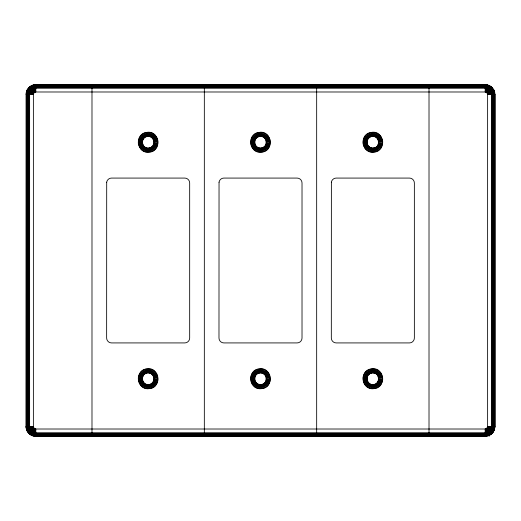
<?xml version="1.0" encoding="UTF-8"?>
<svg xmlns="http://www.w3.org/2000/svg" width="521" height="521" viewBox="0 0 521 521"><rect width="100%" height="100%" fill="white"/><g stroke="black" fill="none" stroke-linecap="round" stroke-linejoin="round"><path stroke-width="0.78" d="M30.348 90.068L32.784 88.127L35.819 87.437L485.181 87.437C488.919 87.352 492.26 90.693 492.176 94.431L492.176 426.569C492.26 430.307 488.919 433.648 485.181 433.563L35.819 433.563C32.081 433.648 28.74 430.307 28.824 426.569L28.824 94.431L29.215 92.119L30.348 90.068L31.442 90.055L33.448 88.713L35.819 88.238L485.181 88.238C488.49 88.166 491.44 91.123 491.375 94.431L491.375 426.569C491.44 429.877 488.49 432.834 485.181 432.762L35.819 432.762C32.51 432.834 29.554 429.877 29.625 426.569L29.625 94.431L30.101 92.061L31.442 90.055L31.455 88.961L29.73 86.792L28.18 88.342L33.702 93.207L33.377 94.431L33.377 426.569L33.95 428.138L35.819 429.011L485.181 429.011L486.751 428.438L487.623 426.569L487.623 94.431L487.05 92.862L485.181 91.989L35.819 91.989L34.594 92.315L33.702 93.207L26.597 91.208L26.05 94.431L33.377 94.431L26.167 93.344L26.297 92.256M491.27 434.208L489.545 432.039L489.558 430.945L487.05 428.138L492.82 432.658L489.395 435.315L485.181 436.337L485.181 429.011L486.275 436.279L35.819 436.279C30.583 436.507 25.939 431.766 26.05 426.569L26.109 94.431M158.11 142.8L153.962 142.676L157.993 143.894L153.838 143.516L157.752 144.962L153.591 144.33L157.394 146.004L153.233 145.099L156.352 147.931L152.764 145.808L155.675 148.798L152.197 146.44L154.913 149.586L151.546 146.981L153.141 150.882L150.816 147.423L152.165 151.383L150.035 147.756L151.136 151.767L149.214 147.971L148.98 152.184L148.374 148.062L147.886 152.217L147.521 148.036L146.792 152.125L146.688 147.879L144.662 151.585L145.887 147.606L143.659 151.149L145.131 147.215L142.708 150.595L144.441 146.72L141.015 149.201L143.829 146.134L140.292 148.374L143.308 145.463L139.667 147.469L142.891 144.721L138.729 145.489L142.591 143.926L138.436 144.434L142.409 143.099L138.254 143.347L142.344 142.253L138.254 141.158L142.409 141.406L138.436 140.071L142.591 140.579L138.729 139.016L142.891 139.784L139.667 137.036L143.308 139.042L140.292 136.131L143.829 138.371L141.015 135.304L144.441 137.785L142.708 133.91L145.131 137.29L143.659 133.356L145.887 136.899L144.662 132.92L146.688 136.626L146.792 132.38C159.791 129.996 162.194 151.67 148.98 152.184C136.58 153.819 134.327 133.493 146.792 132.38L147.521 136.469C155.212 135.304 156.15 148.101 148.374 148.062C141.165 148.674 140.305 136.919 147.521 136.469L147.886 132.288L148.374 136.443L148.98 132.321L149.214 136.535L151.136 132.738L150.035 136.749L152.165 133.122L150.816 137.082L153.141 133.623L151.546 137.524L154.913 134.919L152.197 138.065L155.675 135.707L152.764 138.697L156.352 136.574L153.233 139.407L157.394 138.501L153.591 140.175L157.752 139.543L153.838 140.989L157.993 140.611L153.962 141.829L158.11 141.705M158.11 379.295L153.962 379.171L157.993 380.389L153.838 380.011L157.752 381.457L153.591 380.825L157.394 382.499L153.233 381.593L156.352 384.426L152.764 382.303L155.675 385.293L152.197 382.935L154.913 386.081L151.546 383.476L153.141 387.377L150.816 383.918L152.165 387.878L150.035 384.251L151.136 388.262L149.214 384.465L148.98 388.679L148.374 384.557L147.886 388.712L147.521 384.531L146.792 388.62L146.688 384.374L144.662 388.08L145.887 384.101L143.659 387.644L145.131 383.71L142.708 387.09L144.441 383.215L141.015 385.696L143.829 382.629L140.292 384.869L143.308 381.958L139.667 383.964L142.891 381.216L138.729 381.984L142.591 380.421L138.436 380.929L142.409 379.594L138.254 379.842L142.344 378.747L138.254 377.653L142.409 377.901L138.436 376.566L142.591 377.074L138.729 375.511L142.891 376.279L139.667 373.531L143.308 375.537L140.292 372.626L143.829 374.866L141.015 371.799L144.441 374.28L142.708 370.405L145.131 373.785L143.659 369.851L145.887 373.394L144.662 369.415L146.688 373.121L146.792 368.875C159.791 366.491 162.194 388.165 148.98 388.679C136.58 390.32 134.327 369.988 146.792 368.875L147.521 372.964C155.212 371.799 156.15 384.596 148.374 384.557C141.165 385.169 140.305 373.414 147.521 372.964L147.886 368.783L148.374 372.938L148.98 368.816L149.214 373.029L151.136 369.233L150.035 373.244L152.165 369.617L150.816 373.577L153.141 370.118L151.546 374.019L154.913 371.414L152.197 374.56L155.675 372.202L152.764 375.192L156.352 373.069L153.233 375.901L157.394 374.996L153.591 376.67L157.752 376.038L153.838 377.484L157.993 377.106L153.962 378.324L158.11 378.2M270.451 142.8L266.303 142.676L270.334 143.894L266.179 143.516L270.093 144.962L265.931 144.33L269.735 146.004L265.573 145.099L268.693 147.931L265.104 145.808L268.015 148.798L264.538 146.44L267.253 149.586L263.887 146.981L265.482 150.882L263.157 147.423L264.505 151.383L262.376 147.756L263.476 151.767L261.555 147.971L261.321 152.184L260.715 148.062L260.226 152.217L259.862 148.036L259.132 152.125L259.028 147.879L257.003 151.585L258.227 147.606L256 151.149L257.472 147.215L255.049 150.595L256.781 146.72L253.356 149.201L256.169 146.134L252.633 148.374L255.648 145.463L252.008 147.469L255.231 144.721L251.07 145.489L254.932 143.926L250.777 144.434L254.749 143.099L250.594 143.347L254.684 142.253L250.594 141.158L254.749 141.406L250.777 140.071L254.932 140.579L251.07 139.016L255.231 139.784L252.008 137.036L255.648 139.042L252.633 136.131L256.169 138.371L253.356 135.304L256.781 137.785L255.049 133.91L257.472 137.29L256 133.356L258.227 136.899L257.003 132.92L259.028 136.626L259.132 132.38C272.131 129.996 274.534 151.67 261.321 152.184C248.921 153.819 246.667 133.493 259.132 132.38L259.862 136.469C267.553 135.304 268.491 148.101 260.715 148.062C253.506 148.674 252.646 136.919 259.862 136.469L260.226 132.288L260.715 136.443L261.321 132.321L261.555 136.535L263.476 132.738L262.376 136.749L264.505 133.122L263.157 137.082L265.482 133.623L263.887 137.524L267.253 134.919L264.538 138.065L268.015 135.707L265.104 138.697L268.693 136.574L265.573 139.407L269.735 138.501L265.931 140.175L270.093 139.543L266.179 140.989L270.334 140.611L266.303 141.829L270.451 141.705M270.451 379.295L266.303 379.171L270.334 380.389L266.179 380.011L270.093 381.457L265.931 380.825L269.735 382.499L265.573 381.593L268.693 384.426L265.104 382.303L268.015 385.293L264.538 382.935L267.253 386.081L263.887 383.476L265.482 387.377L263.157 383.918L264.505 387.878L262.376 384.251L263.476 388.262L261.555 384.465L261.321 388.679L260.715 384.557L260.226 388.712L259.862 384.531L259.132 388.62L259.028 384.374L257.003 388.08L258.227 384.101L256 387.644L257.472 383.71L255.049 387.09L256.781 383.215L253.356 385.696L256.169 382.629L252.633 384.869L255.648 381.958L252.008 383.964L255.231 381.216L251.07 381.984L254.932 380.421L250.777 380.929L254.749 379.594L250.594 379.842L254.684 378.747L250.594 377.653L254.749 377.901L250.777 376.566L254.932 377.074L251.07 375.511L255.231 376.279L252.008 373.531L255.648 375.537L252.633 372.626L256.169 374.866L253.356 371.799L256.781 374.28L255.049 370.405L257.472 373.785L256 369.851L258.227 373.394L257.003 369.415L259.028 373.121L259.132 368.875C272.131 366.491 274.534 388.165 261.321 388.679C248.921 390.32 246.667 369.988 259.132 368.875L259.862 372.964C267.553 371.799 268.491 384.596 260.715 384.557C253.506 385.169 252.646 373.414 259.862 372.964L260.226 368.783L260.715 372.938L261.321 368.816L261.555 373.029L263.476 369.233L262.376 373.244L264.505 369.617L263.157 373.577L265.482 370.118L263.887 374.019L267.253 371.414L264.538 374.56L268.015 372.202L265.104 375.192L268.693 373.069L265.573 375.901L269.735 374.996L265.931 376.67L270.093 376.038L266.179 377.484L270.334 377.106L266.303 378.324L270.451 378.2M382.792 142.8L378.643 142.676L382.675 143.894L378.52 143.516L382.434 144.962L378.272 144.33L382.075 146.004L377.914 145.099L381.033 147.931L377.445 145.808L380.356 148.798L376.878 146.44L379.594 149.586L376.227 146.981L377.823 150.882L375.498 147.423L376.846 151.383L374.716 147.756L375.817 151.767L373.896 147.971L373.661 152.184L373.056 148.062L372.567 152.217L372.202 148.036L371.473 152.125L371.369 147.879L369.343 151.585L370.568 147.606L368.34 151.149L369.812 147.215L367.39 150.595L369.122 146.72L365.696 149.201L368.51 146.134L364.974 148.374L367.989 145.463L364.348 147.469L367.572 144.721L363.411 145.489L367.272 143.926L363.117 144.434L367.09 143.099L362.935 143.347L367.025 142.253L362.935 141.158L367.09 141.406L363.117 140.071L367.272 140.579L363.411 139.016L367.572 139.784L364.348 137.036L367.989 139.042L364.974 136.131L368.51 138.371L365.696 135.304L369.122 137.785L367.39 133.91L369.812 137.29L368.34 133.356L370.568 136.899L369.343 132.92L371.369 136.626L371.473 132.38C384.472 129.996 386.875 151.67 373.661 152.184C361.261 153.819 359.008 133.493 371.473 132.38L372.202 136.469C379.894 135.304 380.831 148.101 373.056 148.062C365.846 148.674 364.987 136.919 372.202 136.469L372.567 132.288L373.056 136.443L373.661 132.321L373.896 136.535L375.817 132.738L374.716 136.749L376.846 133.122L375.498 137.082L377.823 133.623L376.227 137.524L379.594 134.919L376.878 138.065L380.356 135.707L377.445 138.697L381.033 136.574L377.914 139.407L382.075 138.501L378.272 140.175L382.434 139.543L378.52 140.989L382.675 140.611L378.643 141.829L382.792 141.705M382.792 379.295L378.643 379.171L382.675 380.389L378.52 380.011L382.434 381.457L378.272 380.825L382.075 382.499L377.914 381.593L381.033 384.426L377.445 382.303L380.356 385.293L376.878 382.935L379.594 386.081L376.227 383.476L377.823 387.377L375.498 383.918L376.846 387.878L374.716 384.251L375.817 388.262L373.896 384.465L373.661 388.679L373.056 384.557L372.567 388.712L372.202 384.531L371.473 388.62L371.369 384.374L369.343 388.08L370.568 384.101L368.34 387.644L369.812 383.71L367.39 387.09L369.122 383.215L365.696 385.696L368.51 382.629L364.974 384.869L367.989 381.958L364.348 383.964L367.572 381.216L363.411 381.984L367.272 380.421L363.117 380.929L367.09 379.594L362.935 379.842L367.025 378.747L362.935 377.653L367.09 377.901L363.117 376.566L367.272 377.074L363.411 375.511L367.572 376.279L364.348 373.531L367.989 375.537L364.974 372.626L368.51 374.866L365.696 371.799L369.122 374.28L367.39 370.405L369.812 373.785L368.34 369.851L370.568 373.394L369.343 369.415L371.369 373.121L371.473 368.875C384.472 366.491 386.875 388.165 373.661 388.679C361.261 390.32 359.008 369.988 371.473 368.875L372.202 372.964C379.894 371.799 380.831 384.596 373.056 384.557C365.846 385.169 364.987 373.414 372.202 372.964L372.567 368.783L373.056 372.938L373.661 368.816L373.896 373.029L375.817 369.233L374.716 373.244L376.846 369.617L375.498 373.577L377.823 370.118L376.227 374.019L379.594 371.414L376.878 374.56L380.356 372.202L377.445 375.192L381.033 373.069L377.914 375.901L382.075 374.996L378.272 376.67L382.434 376.038L378.52 377.484L382.675 377.106L378.643 378.324L382.792 378.2M492.82 432.658L494.403 429.792L494.95 426.569L494.95 94.431L493.928 90.218L491.27 86.792L486.406 92.315L488.405 85.21L485.181 84.662L35.819 84.662L34.725 84.721L35.395 92.028L33.644 84.91L31.605 85.685M32.595 85.21L33.507 87.828L34.217 88.453L34.985 92.139C35.435 90.413 28.095 81.191 32.094 88.505L32.048 89.521L34.249 92.562L28.909 87.521M490.378 434.84L488.906 432.495L488.952 431.479L486.751 428.438L492.091 433.479M487.356 436.09L486.015 428.861C491.857 437.562 488.509 439.796 486.406 428.685L489.545 432.039M33.507 87.828L34.594 92.315L32.725 89.071L32.784 88.127M488.216 432.873L488.275 431.929L486.406 428.685M35.037 433.524L34.725 436.279L35.819 436.337L35.819 429.011L35.037 433.524L35.819 432.762M487.493 87.828L486.783 88.453L486.015 92.139L489.421 85.633L486.269 84.78L485.605 92.028L487.356 84.91M149.214 136.535L150.068 132.471M149.214 373.029L150.068 368.966M261.555 136.535L262.408 132.471M261.555 373.029L262.408 368.966M373.896 136.535L374.749 132.471M373.896 373.029L374.749 368.966M31.579 435.367L34.985 428.861L33.644 436.09M145.711 151.917L146.688 147.879M145.711 388.412L146.688 384.374M258.051 151.917L259.028 147.879M258.051 388.412L259.028 384.374M370.392 151.917L371.369 147.879M370.392 388.412L371.369 384.374M494.703 428.744L492.775 432.625L490.346 434.788M29.73 434.208L34.594 428.685L32.595 435.79M26.597 91.208L27.548 89.234L29.762 86.838M26.656 91.227L27.548 89.234M30.622 434.84L34.594 428.685M486.406 92.315L490.346 86.212L491.27 86.792M151.546 137.524L154.06 134.223M263.887 137.524L266.4 134.223M151.546 374.019L154.06 370.718M376.227 137.524L378.741 134.223M263.887 374.019L266.4 370.718M376.227 374.019L378.741 370.718M141.823 149.944L144.441 146.72M254.163 149.944L256.781 146.72M141.823 386.439L144.441 383.215M366.504 149.944L369.122 146.72M254.163 386.439L256.781 383.215M366.504 386.439L369.122 383.215M27.02 430.808L33.526 427.402L26.297 428.744M492.82 88.342L487.298 93.213C498.037 91.331 495.823 87.919 487.474 93.598L494.703 92.256M26.597 429.792L33.416 426.992L26.109 427.663L26.109 426.569M491.785 92.119L491.16 92.829L487.584 94.008L494.891 93.337L494.65 92.269M28.909 433.479L33.95 428.138L28.18 432.658M492.091 87.521L487.05 92.862L490.092 90.661L491.108 90.706L493.452 89.234L493.98 90.192M29.892 430.294L33.702 427.793L30.908 430.339L29.892 430.294L27.548 431.766M487.298 93.213L491.108 90.706M29 428.125L29.677 427.376L33.377 426.569L26.05 426.569M492 92.875L491.323 93.624L487.623 94.431L494.95 94.431M28.863 427.35L29.625 426.569M491.375 94.431L492.137 93.65M485.181 88.238L485.963 87.476M34.262 433.387L35.011 432.71L35.395 428.972L34.217 432.547L33.507 433.172M486.738 87.613L485.989 88.29L485.181 91.989L485.181 84.662M30.348 430.932L31.442 430.945L34.249 428.438L32.048 431.479L32.094 432.495M490.652 90.068L489.558 90.055L486.751 92.562L488.952 89.521L488.906 88.505M29.73 86.792L30.654 86.212M153.233 139.407L156.925 137.511M265.573 139.407L269.266 137.511M377.914 139.407L381.606 137.511M153.233 375.901L156.925 374.006M265.573 375.901L269.266 374.006M377.914 375.901L381.606 374.006M139.146 146.505L142.891 144.721M251.487 146.505L255.231 144.721M363.827 146.505L367.572 144.721M139.146 383L142.891 381.216M251.487 383L255.231 381.216M363.827 383L367.572 381.216M33.702 427.793L29.215 428.881M32.615 85.268L35.819 84.721L486.269 84.78M33.644 84.91L34.725 84.721M494.403 429.792L487.298 427.793L490.092 430.339L491.108 430.294L493.452 431.766M27.02 90.192L29.515 91.396L30.459 91.338L33.702 93.207M487.298 427.793L490.541 429.662L491.485 429.604L493.98 430.808M26.35 92.269L33.526 93.598L29.515 91.396M494.65 428.731L487.474 427.402L491.485 429.604M27.6 89.267L29.892 90.706L30.908 90.661L33.95 92.862L31.442 90.055M494.891 94.431L494.891 426.569L494.833 427.656L487.584 426.992L491.16 428.171L491.785 428.881M489.558 430.945L490.652 430.932M138.195 142.253L142.344 142.253M250.536 142.253L254.684 142.253M362.877 142.253L367.025 142.253M138.195 378.747L142.344 378.747M250.536 378.747L254.684 378.747M362.877 378.747L367.025 378.747M494.95 426.569L487.623 426.569L491.323 427.376L492 428.125M29.515 429.604L30.459 429.662M490.541 91.338L491.485 91.396M31.605 435.315L32.615 435.732M363.827 138L367.572 139.784M251.487 138L255.231 139.784M139.146 138L142.891 139.784M363.827 374.495L367.572 376.279M251.487 374.495L255.231 376.279M139.146 374.495L142.891 376.279M377.914 145.099L381.606 146.994M265.573 145.099L269.266 146.994M153.233 145.099L156.925 146.994M377.914 381.593L381.606 383.489M265.573 381.593L269.266 383.489M153.233 381.593L156.925 383.489M489.395 85.685L490.378 86.16M29.762 434.162L30.654 434.788M487.493 433.172L486.783 432.547L485.605 428.972L485.989 432.71L486.738 433.387M491.238 86.838L492.775 88.375M488.275 431.929L488.906 432.495M32.094 88.505L32.725 89.071M34.262 87.613L35.011 88.29L35.819 91.989L35.819 84.662M31.455 88.961L34.594 92.315M485.181 432.762L485.963 433.524M35.037 87.476L35.819 88.238M491.375 426.569L492.137 427.35M28.863 93.65L29.625 94.431M29 92.875L29.677 93.624L33.416 94.008L29.84 92.829L29.215 92.119M490.541 429.662L491.108 430.294M29.892 90.706L30.459 91.338M28.955 433.433L27.072 430.782L26.167 427.656M366.504 134.561L369.122 137.785M254.163 134.561L256.781 137.785M366.504 371.056L369.122 374.28M141.823 134.561L144.441 137.785M254.163 371.056L256.781 374.28M141.823 371.056L144.441 374.28M376.227 146.981L378.741 150.282M263.887 146.981L266.4 150.282M376.227 383.476L378.741 386.777M151.546 146.981L154.06 150.282M263.887 383.476L266.4 386.777M151.546 383.476L154.06 386.777M370.392 132.588L371.369 136.626M370.392 369.083L371.369 373.121M258.051 132.588L259.028 136.626M258.051 369.083L259.028 373.121M145.711 132.588L146.688 136.626M145.711 369.083L146.688 373.121M373.896 147.971L374.749 152.034M373.896 384.465L374.749 388.529M261.555 147.971L262.408 152.034M261.555 384.465L262.408 388.529M149.214 147.971L150.068 152.034M149.214 384.465L150.068 388.529M488.216 88.127L488.275 89.071M32.725 431.929L32.784 432.873M489.545 88.961L489.558 90.055M31.442 430.945L31.455 432.039M429.011 84.662L429.011 436.337M316.67 84.662L316.67 436.337M204.33 84.662L204.33 436.337M91.989 84.662L91.989 436.337M26.343 93.363L26.284 426.569C26.174 431.662 30.726 436.214 35.819 436.103L485.181 436.103C490.274 436.214 494.826 431.662 494.716 426.569L494.716 94.431C494.826 89.338 490.274 84.786 485.181 84.897L35.819 84.897C31.11 84.812 26.786 88.674 26.343 93.363M26.636 93.396L26.578 426.569C26.467 431.512 30.876 435.921 35.819 435.81L485.181 435.81C490.124 435.921 494.533 431.512 494.422 426.569L494.422 94.431C494.533 89.488 490.124 85.079 485.181 85.19L35.819 85.19C31.253 85.105 27.066 88.85 26.636 93.396M27.033 93.441L26.981 426.569C26.877 431.29 31.097 435.51 35.819 435.406L485.181 435.406C489.903 435.51 494.123 431.29 494.019 426.569L494.019 94.431C494.123 89.71 489.903 85.49 485.181 85.594L35.819 85.594C31.455 85.516 27.444 89.098 27.033 93.441M27.541 93.5L27.489 426.569C27.392 431.017 31.371 434.996 35.819 434.898L485.181 434.898C489.629 434.996 493.608 431.017 493.511 426.569L493.511 94.431C493.608 89.983 489.629 86.004 485.181 86.102L35.819 86.102C31.709 86.03 27.932 89.404 27.541 93.5M28.154 93.565L28.108 426.569C28.017 430.691 31.696 434.371 35.819 434.28L485.181 434.28C489.304 434.371 492.983 430.691 492.892 426.569L492.892 94.431C492.983 90.309 489.304 86.629 485.181 86.72L35.819 86.72C32.009 86.649 28.512 89.775 28.154 93.565M106.701 182.194L106.642 338.038C106.59 340.649 108.915 342.974 111.527 342.922L184.792 342.922C187.404 342.974 189.729 340.649 189.677 338.038L189.677 182.962C189.729 180.351 187.404 178.026 184.792 178.078L111.527 178.078C109.189 178.045 107.039 179.888 106.701 182.194M219.041 182.194L218.983 338.038C218.931 340.649 221.256 342.974 223.867 342.922L297.133 342.922C299.744 342.974 302.069 340.649 302.017 338.038L302.017 182.962C302.069 180.351 299.744 178.026 297.133 178.078L223.867 178.078C221.529 178.045 219.38 179.888 219.041 182.194M331.382 182.194L331.323 338.038C331.271 340.649 333.596 342.974 336.208 342.922L409.473 342.922C412.085 342.974 414.41 340.649 414.358 338.038L414.358 182.962C414.41 180.351 412.085 178.026 409.473 178.078L336.208 178.078C333.87 178.045 331.721 179.888 331.382 182.194"/></g></svg>
